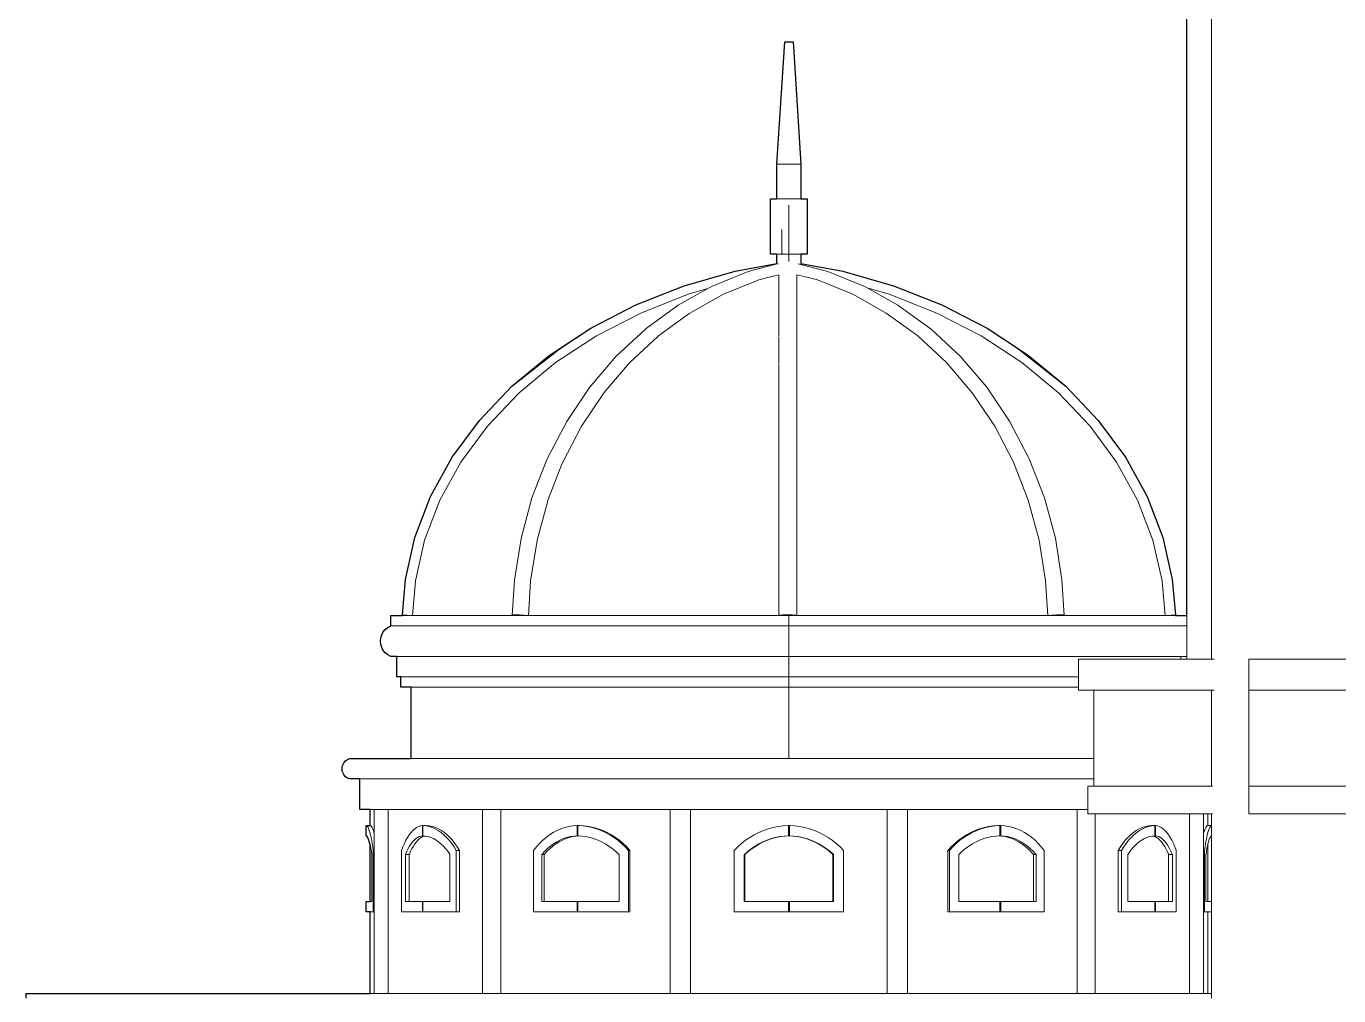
# Model space of a CAD drawing. Header units: millimetres. Extents: x -667 to -468, y -723 to -475.
# Drawn here: x -583.601 to -579.36, y -492.132 to -488.999 of the extents above; entities that cross this region are included whole.
import ezdxf

# ---------------------------------------------------------------- set-up
doc = ezdxf.new("R2010")
doc.units = ezdxf.units.MM
doc.layers.get('0').update_dxf_attribs({"lineweight": 9})
doc.layers.add('dinding', color=36, linetype='Continuous', lineweight=9)

msp = doc.modelspace()

# ---------------------------------------------------------------- linework, layer by layer
at = {"lineweight": 30}
msp.add_lwpolyline([(-583.6011, -492.1399), (-583.6011, -492.1249), (-582.4901, -492.1249), (-582.4901, -491.8609), (-582.5032, -491.8609), (-582.5032, -491.8279), (-582.4901, -491.8279), (-582.4901, -491.6439), (-582.4915, -491.638), (-582.4941, -491.6293), (-582.4959, -491.6247), (-582.4977, -491.621), (-582.4996, -491.6183), (-582.5032, -491.6157), (-582.5032, -491.5826), (-582.4901, -491.5826), (-582.4901, -491.5309), (-582.5234, -491.5309), (-582.5234, -491.4319), (-582.5567, -491.4319), (-582.5633, -491.429), (-582.5691, -491.4247), (-582.574, -491.4193), (-582.5776, -491.413), (-582.5798, -491.4061), (-582.5806, -491.3989), (-582.5798, -491.3917), (-582.5776, -491.3848), (-582.574, -491.3786), (-582.5691, -491.3732), (-582.5633, -491.3689), (-582.5567, -491.3659), (-582.357, -491.3659), (-582.357, -491.1349), (-582.3903, -491.1349), (-582.3903, -491.1019), (-582.4036, -491.1019), (-582.4036, -491.0359), (-582.4235, -491.0359), (-582.4328, -491.031), (-582.4409, -491.0243), (-582.4475, -491.0162), (-582.4525, -491.0069), (-582.4555, -490.9969), (-582.4565, -490.9864), (-582.4555, -490.976), (-582.4525, -490.9659), (-582.4475, -490.9567), (-582.4409, -490.9486), (-582.4328, -490.9419), (-582.4235, -490.9369), (-582.4235, -490.9039), (-582.3864, -490.9039), (-582.3859, -490.9014), (-582.3757, -490.7873), (-582.345, -490.6513), (-582.2944, -490.5189), (-582.2245, -490.3923), (-582.1365, -490.2731), (-582.0316, -490.1628), (-581.8783, -490.0414), (-581.7771, -489.9749), (-581.6309, -489.8996), (-581.4748, -489.838), (-581.3107, -489.7911), (-581.1758, -489.7658), (-581.1758, -489.7354), (-581.1962, -489.7354), (-581.1962, -489.5575), (-581.1758, -489.5575), (-581.1758, -489.4453), (-581.1503, -489.0493), (-581.1368, -489.0493), (-581.1233, -489.0493), (-581.0978, -489.4453), (-581.0978, -489.5575), (-581.0775, -489.5575), (-581.0775, -489.7354), (-581.0978, -489.7354), (-581.0978, -489.7658), (-580.9629, -489.7911), (-580.7989, -489.838), (-580.6427, -489.8996), (-580.4966, -489.9749), (-580.3954, -490.0414), (-580.2421, -490.1628), (-580.1372, -490.2731), (-580.0492, -490.3923), (-579.9793, -490.5189), (-579.9286, -490.6513), (-579.8979, -490.7873), (-579.8878, -490.9014), (-579.8873, -490.9039), (-579.8511, -490.9039), (-579.8511, -487.8247)], dxfattribs=at)
at = {"layer": 'dinding'}
for p, q in [((-579.8511, -488.571), (-579.8511, -490.9039)), ((-579.7711, -491.0449), (-579.7711, -488.571)), ((-581.1758, -489.4453), (-581.1503, -489.0493)), ((-581.1503, -489.0493), (-581.1233, -489.0493)), ((-581.0978, -489.4453), (-581.1233, -489.0493)), ((-581.1758, -489.4453), (-581.1758, -489.5575)), ((-581.1758, -489.4453), (-581.0978, -489.4453)), ((-581.0978, -489.4453), (-581.0978, -489.5575)), ((-581.1962, -489.5575), (-581.1962, -489.7354)), ((-581.1758, -489.5575), (-581.1962, -489.5575)), ((-581.1758, -489.5575), (-581.0978, -489.5575)), ((-581.0775, -489.5575), (-581.0978, -489.5575)), ((-581.0775, -489.5575), (-581.0775, -489.7354)), ((-581.1368, -489.7597), (-581.1368, -489.5773)), ((-581.1593, -489.6562), (-581.1593, -489.7354)), ((-581.1758, -489.7354), (-581.1962, -489.7354)), ((-581.1758, -489.7354), (-581.1758, -489.7658)), ((-581.0978, -489.7354), (-581.1758, -489.7354)), ((-581.0978, -489.7354), (-581.0978, -489.7658)), ((-581.0775, -489.7354), (-581.0978, -489.7354)), ((-581.3107, -489.7911), (-581.1758, -489.7658)), ((-581.268, -489.7923), (-581.1749, -489.7676)), ((-581.1758, -489.7658), (-581.1758, -489.7663)), ((-581.1749, -489.7676), (-581.1714, -489.7667)), ((-581.0109, -489.7921), (-581.1065, -489.7667)), ((-581.0978, -489.7658), (-581.0983, -489.7657)), ((-580.9629, -489.7911), (-581.0978, -489.7658)), ((-581.4748, -489.838), (-581.3107, -489.7911)), ((-581.384, -489.8392), (-581.268, -489.7923)), ((-581.3483, -489.8655), (-581.2365, -489.8202)), ((-581.2365, -489.8202), (-581.2342, -489.8193)), ((-581.2342, -489.8193), (-581.1872, -489.8069)), ((-581.1872, -489.8069), (-581.1695, -489.8025)), ((-581.1695, -489.8193), (-581.1695, -489.8025)), ((-581.1695, -489.8193), (-581.1695, -489.8205)), ((-581.1695, -489.8205), (-581.1695, -489.8655)), ((-581.1108, -489.8069), (-581.1108, -489.8025)), ((-581.1108, -489.8025), (-581.0737, -489.8116)), ((-581.1108, -489.8193), (-581.1108, -489.8069)), ((-581.1108, -489.8202), (-581.1108, -489.8193)), ((-581.1108, -489.8655), (-581.1108, -489.8202)), ((-581.0737, -489.8116), (-581.0447, -489.8193)), ((-580.9306, -489.8655), (-581.0447, -489.8193)), ((-580.8949, -489.839), (-581.0109, -489.7921)), ((-580.7989, -489.838), (-580.9629, -489.7911)), ((-581.6309, -489.8996), (-581.4748, -489.838)), ((-581.6155, -489.926), (-581.462, -489.8655)), ((-581.4943, -489.9007), (-581.3985, -489.8473)), ((-581.462, -489.8655), (-581.3985, -489.8473)), ((-581.4569, -489.926), (-581.3505, -489.8667)), ((-581.3985, -489.8473), (-581.384, -489.8392)), ((-581.3505, -489.8667), (-581.3483, -489.8655)), ((-581.1695, -489.8655), (-581.1695, -489.867)), ((-581.1695, -489.867), (-581.1695, -489.926)), ((-581.1107, -489.8667), (-581.1108, -489.8655)), ((-581.1107, -489.926), (-581.1107, -489.8667)), ((-580.8221, -489.926), (-580.9306, -489.8655)), ((-580.8841, -489.845), (-580.8949, -489.839)), ((-580.8841, -489.845), (-580.8125, -489.8655)), ((-580.7846, -489.9005), (-580.8841, -489.845)), ((-580.659, -489.926), (-580.8125, -489.8655)), ((-580.6427, -489.8996), (-580.7989, -489.838)), ((-581.7771, -489.9749), (-581.6309, -489.8996)), ((-581.5975, -489.976), (-581.4943, -489.9007)), ((-580.7846, -489.9005), (-580.7801, -489.9035)), ((-580.6771, -489.9786), (-580.7801, -489.9035)), ((-580.4966, -489.9749), (-580.6427, -489.8996)), ((-581.759, -489.9999), (-581.6155, -489.926)), ((-581.5583, -489.9999), (-581.4588, -489.9274)), ((-581.4588, -489.9274), (-581.4569, -489.926)), ((-581.1695, -489.926), (-581.1695, -489.9278)), ((-581.1695, -489.9278), (-581.1695, -489.9999)), ((-581.1107, -489.9274), (-581.1107, -489.926)), ((-581.1107, -489.9999), (-581.1107, -489.9274)), ((-580.7206, -489.9999), (-580.8221, -489.926)), ((-580.5156, -489.9999), (-580.659, -489.926)), ((-581.9112, -490.063), (-581.7771, -489.9749)), ((-581.8905, -490.0864), (-581.759, -489.9999)), ((-581.6961, -490.0668), (-581.6016, -489.979)), ((-581.6016, -489.979), (-581.5975, -489.976)), ((-581.56, -490.0016), (-581.5583, -489.9999)), ((-581.1695, -489.9999), (-581.1695, -490.002)), ((-581.1107, -490.0016), (-581.1107, -489.9999)), ((-580.6276, -490.0864), (-580.7206, -489.9999)), ((-580.5825, -490.0665), (-580.6771, -489.9786)), ((-580.384, -490.0864), (-580.5156, -489.9999)), ((-580.3625, -490.063), (-580.4966, -489.9749)), ((-581.6513, -490.0864), (-581.56, -490.0016)), ((-581.1695, -490.0037), (-581.1695, -490.0864)), ((-581.1107, -490.0864), (-581.1107, -490.0016)), ((-582.0316, -490.1628), (-581.9112, -490.063)), ((-581.781, -490.1663), (-581.6961, -490.0668)), ((-580.4977, -490.166), (-580.5825, -490.0665)), ((-580.2421, -490.1628), (-580.3625, -490.063)), ((-582.0083, -490.1841), (-581.8905, -490.0864)), ((-581.7346, -490.1841), (-581.6528, -490.0881)), ((-581.6528, -490.0881), (-581.6513, -490.0864)), ((-581.1695, -490.0864), (-581.1695, -490.0886)), ((-581.1695, -490.0898), (-581.1695, -490.1841)), ((-581.1107, -490.0881), (-581.1107, -490.0864)), ((-581.1107, -490.1841), (-581.1107, -490.0881)), ((-580.5444, -490.1841), (-580.6276, -490.0864)), ((-580.2662, -490.1841), (-580.384, -490.0864)), ((-582.1365, -490.2731), (-582.0316, -490.1628)), ((-581.8549, -490.2761), (-581.781, -490.1663)), ((-580.4238, -490.2759), (-580.4977, -490.166)), ((-580.1372, -490.2731), (-580.2421, -490.1628)), ((-582.1108, -490.2918), (-582.0083, -490.1841)), ((-581.807, -490.2918), (-581.7358, -490.1859)), ((-581.7358, -490.1859), (-581.7346, -490.1841)), ((-581.1695, -490.1841), (-581.1695, -490.1864)), ((-581.1695, -490.1872), (-581.1695, -490.2918)), ((-581.1107, -490.1859), (-581.1107, -490.1841)), ((-581.1107, -490.2918), (-581.1107, -490.1859)), ((-580.4719, -490.2918), (-580.5444, -490.1841)), ((-580.1637, -490.2918), (-580.2662, -490.1841)), ((-582.2245, -490.3923), (-582.1365, -490.2731)), ((-582.1966, -490.408), (-582.1108, -490.2918)), ((-581.9168, -490.3949), (-581.8549, -490.2761)), ((-581.8677, -490.408), (-581.808, -490.2935)), ((-581.808, -490.2935), (-581.807, -490.2918)), ((-581.1695, -490.2918), (-581.1695, -490.294)), ((-581.1695, -490.2945), (-581.1695, -490.408)), ((-581.1107, -490.2935), (-581.1107, -490.2918)), ((-581.1107, -490.408), (-581.1107, -490.2935)), ((-580.4112, -490.408), (-580.4719, -490.2918)), ((-580.3617, -490.3946), (-580.4238, -490.2759)), ((-580.0779, -490.408), (-580.1637, -490.2918)), ((-580.0492, -490.3923), (-580.1372, -490.2731)), ((-582.2944, -490.5189), (-582.2245, -490.3923)), ((-582.2645, -490.5312), (-582.1966, -490.408)), ((-581.967, -490.5233), (-581.918, -490.3978)), ((-581.918, -490.3978), (-581.9168, -490.3949)), ((-581.9157, -490.5312), (-581.8683, -490.4096)), ((-581.8683, -490.4096), (-581.8677, -490.408)), ((-581.1695, -490.408), (-581.1695, -490.41)), ((-581.1695, -490.4103), (-581.1695, -490.5312)), ((-581.1107, -490.4096), (-581.1107, -490.408)), ((-581.1107, -490.5312), (-581.1107, -490.4096)), ((-580.3632, -490.5312), (-580.4112, -490.408)), ((-580.3617, -490.3946), (-580.3603, -490.3975)), ((-580.3114, -490.523), (-580.3603, -490.3975)), ((-580.01, -490.5312), (-580.0779, -490.408)), ((-579.9793, -490.5189), (-580.0492, -490.3923)), ((-582.345, -490.6513), (-582.2944, -490.5189)), ((-582.3138, -490.6597), (-582.2645, -490.5312)), ((-582.0024, -490.6543), (-581.967, -490.5233)), ((-581.9505, -490.6597), (-581.9161, -490.5326)), ((-581.9161, -490.5326), (-581.9157, -490.5312)), ((-581.1695, -490.5312), (-581.1695, -490.5329)), ((-581.1695, -490.533), (-581.1695, -490.6597)), ((-581.1107, -490.5326), (-581.1107, -490.5312)), ((-581.1107, -490.6597), (-581.1107, -490.5326)), ((-580.3284, -490.6597), (-580.3632, -490.5312)), ((-580.2759, -490.6541), (-580.3114, -490.523)), ((-579.9608, -490.6597), (-580.01, -490.5312)), ((-579.9286, -490.6513), (-579.9793, -490.5189)), ((-582.3757, -490.7873), (-582.345, -490.6513)), ((-582.3436, -490.7918), (-582.3138, -490.6597)), ((-582.0239, -490.7889), (-582.0024, -490.6543)), ((-581.9716, -490.7918), (-581.9507, -490.6607)), ((-581.9507, -490.6607), (-581.9505, -490.6597)), ((-581.1695, -490.6597), (-581.1695, -490.6609)), ((-581.1695, -490.661), (-581.1695, -490.7918)), ((-581.1107, -490.6607), (-581.1107, -490.6597)), ((-581.1107, -490.7918), (-581.1107, -490.6607)), ((-580.3073, -490.7918), (-580.3284, -490.6597)), ((-580.2544, -490.7888), (-580.2759, -490.6541)), ((-579.931, -490.7918), (-579.9608, -490.6597)), ((-579.8979, -490.7873), (-579.9286, -490.6513)), ((-582.3859, -490.9014), (-582.3757, -490.7873)), ((-582.3535, -490.9039), (-582.3436, -490.7923)), ((-582.3436, -490.7923), (-582.3436, -490.7918)), ((-582.031, -490.9023), (-582.0239, -490.7889)), ((-581.9787, -490.9039), (-581.9716, -490.7923)), ((-581.9716, -490.7923), (-581.9716, -490.7918)), ((-581.1695, -490.9039), (-581.1695, -490.7925)), ((-581.1107, -490.7923), (-581.1107, -490.7918)), ((-581.1107, -490.9039), (-581.1107, -490.7923)), ((-580.3002, -490.9039), (-580.3073, -490.7925)), ((-580.2473, -490.9022), (-580.2544, -490.7888)), ((-579.921, -490.9039), (-579.9309, -490.7925)), ((-579.8878, -490.9014), (-579.8979, -490.7873)), ((-582.4235, -490.9369), (-582.4235, -490.9039)), ((-582.357, -490.9039), (-582.4235, -490.9039)), ((-582.4235, -490.9039), (-582.357, -490.9039)), ((-582.357, -490.9039), (-582.3859, -490.9014)), ((-582.357, -490.9039), (-582.3535, -490.9039)), ((-582.3535, -490.9039), (-582.0227, -490.9039)), ((-582.3535, -490.9039), (-582.3527, -490.9039)), ((-582.0467, -490.9039), (-581.9996, -490.9039)), ((-582.031, -490.9023), (-582.0304, -490.9018)), ((-582.0293, -490.9029), (-582.031, -490.9023)), ((-582.0304, -490.9018), (-582.0276, -490.9015)), ((-582.0255, -490.9036), (-582.0293, -490.9029)), ((-582.0276, -490.9015), (-582.0227, -490.9014)), ((-582.0227, -490.9039), (-582.0255, -490.9036)), ((-582.0227, -490.9014), (-582.0161, -490.9015)), ((-582.0227, -490.9039), (-581.9812, -490.9039)), ((-582.0161, -490.9015), (-582.0084, -490.9017)), ((-582.0084, -490.9017), (-582.0002, -490.9022)), ((-582.0002, -490.9022), (-581.9921, -490.9028)), ((-581.9921, -490.9028), (-581.9847, -490.9035)), ((-581.9847, -490.9035), (-581.9812, -490.9039)), ((-581.9812, -490.9039), (-581.9787, -490.9039)), ((-581.1695, -490.9039), (-581.9787, -490.9039)), ((-581.9787, -490.9039), (-581.9734, -490.9039)), ((-581.1695, -490.9039), (-581.1694, -490.9036)), ((-581.1695, -490.9039), (-581.1695, -490.9039)), ((-581.1695, -490.9039), (-581.1108, -490.9039)), ((-581.1694, -490.9036), (-581.167, -490.9029)), ((-581.167, -490.9029), (-581.1625, -490.9023)), ((-581.1625, -490.9023), (-581.1563, -490.9018)), ((-581.1563, -490.9018), (-581.1488, -490.9015)), ((-581.1488, -490.9015), (-581.1406, -490.9014)), ((-581.1406, -490.9014), (-581.1324, -490.9015)), ((-581.1368, -491.3659), (-581.1368, -490.9039)), ((-581.1324, -490.9015), (-581.1247, -490.9017)), ((-581.1247, -490.9017), (-581.1183, -490.9022)), ((-581.1183, -490.9022), (-581.1136, -490.9028)), ((-581.1136, -490.9028), (-581.111, -490.9035)), ((-581.111, -490.9035), (-581.1108, -490.9039)), ((-581.1108, -490.9039), (-581.1107, -490.9039)), ((-581.1107, -490.9039), (-580.3002, -490.9039)), ((-581.1107, -490.9039), (-581.1041, -490.9039)), ((-580.3002, -490.9039), (-580.2972, -490.9039)), ((-580.2972, -490.9039), (-580.2943, -490.9036)), ((-580.2972, -490.9039), (-580.2556, -490.9039)), ((-580.2943, -490.9036), (-580.2871, -490.9029)), ((-580.2871, -490.9029), (-580.279, -490.9023)), ((-580.279, -490.9023), (-580.2707, -490.9018)), ((-580.2707, -490.9018), (-580.263, -490.9015)), ((-580.263, -490.9015), (-580.2563, -490.9014)), ((-580.2563, -490.9014), (-580.2512, -490.9015)), ((-580.2524, -490.9035), (-580.2556, -490.9039)), ((-579.921, -490.9039), (-580.2556, -490.9039)), ((-580.2556, -490.9039), (-580.254, -490.9039)), ((-580.2487, -490.9028), (-580.2524, -490.9035)), ((-580.2512, -490.9015), (-580.2481, -490.9017)), ((-580.2473, -490.9022), (-580.2487, -490.9028)), ((-580.2481, -490.9017), (-580.2473, -490.9022)), ((-579.921, -490.9039), (-579.9167, -490.9039)), ((-579.9167, -490.9039), (-579.8878, -490.9014)), ((-579.8511, -490.9039), (-579.9167, -490.9039)), ((-579.8511, -490.9039), (-579.8511, -490.9369)), ((-582.4525, -490.9659), (-582.4555, -490.976)), ((-582.4475, -490.9567), (-582.4525, -490.9659)), ((-582.4409, -490.9486), (-582.4475, -490.9567)), ((-582.4328, -490.9419), (-582.4409, -490.9486)), ((-582.4235, -490.9369), (-582.4328, -490.9419)), ((-579.8511, -490.9369), (-582.4235, -490.9369)), ((-579.8511, -490.9369), (-579.8511, -491.0359)), ((-582.4555, -490.976), (-582.4565, -490.9864)), ((-582.4565, -490.9864), (-582.4555, -490.9969)), ((-582.4555, -490.9969), (-582.4525, -491.0069)), ((-582.4525, -491.0069), (-582.4475, -491.0162)), ((-582.4475, -491.0162), (-582.4409, -491.0243)), ((-582.4409, -491.0243), (-582.4328, -491.031)), ((-582.4328, -491.031), (-582.4235, -491.0359)), ((-582.4036, -491.0359), (-582.4235, -491.0359)), ((-582.4036, -491.0359), (-582.4036, -491.1019)), ((-579.8701, -491.0359), (-582.4036, -491.0359)), ((-580.2011, -491.1019), (-580.2011, -491.0449)), ((-580.2011, -491.0449), (-579.8701, -491.0449)), ((-579.8511, -491.0359), (-579.8701, -491.0359)), ((-579.8701, -491.0359), (-579.8701, -491.0449)), ((-579.8701, -491.0449), (-579.8511, -491.0449)), ((-579.8511, -491.0359), (-579.8511, -491.0449)), ((-579.7711, -491.0449), (-579.8511, -491.0449)), ((-579.7628, -491.0449), (-579.7711, -491.0449)), ((-579.6511, -491.1449), (-579.6511, -491.0449)), ((-576.5521, -491.0449), (-579.6511, -491.0449)), ((-582.3903, -491.1019), (-582.4036, -491.1019)), ((-582.3903, -491.1019), (-582.3903, -491.1349)), ((-580.2011, -491.1019), (-582.3903, -491.1019)), ((-580.2011, -491.1349), (-580.2011, -491.1019)), ((-582.357, -491.1349), (-582.3903, -491.1349)), ((-582.357, -491.1349), (-582.357, -491.3659)), ((-582.357, -491.1349), (-580.2011, -491.1349)), ((-580.2011, -491.1449), (-580.2011, -491.1349)), ((-580.1511, -491.1449), (-580.2011, -491.1449)), ((-579.7711, -491.1449), (-580.1511, -491.1449)), ((-580.1511, -491.3659), (-580.1511, -491.1449)), ((-579.7711, -491.4549), (-579.7711, -491.1449)), ((-579.7628, -491.1449), (-579.7711, -491.1449)), ((-579.6511, -491.1449), (-579.6511, -491.4549)), ((-579.6511, -491.1449), (-576.3855, -491.1449)), ((-582.5798, -491.3917), (-582.5806, -491.3989)), ((-582.5806, -491.3989), (-582.5798, -491.4061)), ((-582.5776, -491.3848), (-582.5798, -491.3917)), ((-582.574, -491.3786), (-582.5776, -491.3848)), ((-582.5691, -491.3732), (-582.574, -491.3786)), ((-582.5633, -491.3689), (-582.5691, -491.3732)), ((-582.5567, -491.3659), (-582.5633, -491.3689)), ((-582.357, -491.3659), (-582.5567, -491.3659)), ((-580.1511, -491.3659), (-582.357, -491.3659)), ((-580.1511, -491.4319), (-580.1511, -491.3659)), ((-582.5798, -491.4061), (-582.5776, -491.413)), ((-582.5776, -491.413), (-582.574, -491.4193)), ((-582.574, -491.4193), (-582.5691, -491.4247)), ((-582.5691, -491.4247), (-582.5633, -491.429)), ((-582.5633, -491.429), (-582.5567, -491.4319)), ((-582.5234, -491.4319), (-582.5567, -491.4319)), ((-582.5234, -491.4319), (-582.5234, -491.5309)), ((-580.1511, -491.4319), (-582.5234, -491.4319)), ((-580.1511, -491.4549), (-580.1511, -491.4319)), ((-580.1711, -491.5309), (-580.1711, -491.4549)), ((-580.1511, -491.4549), (-580.1711, -491.4549)), ((-580.1511, -491.4549), (-579.7711, -491.4549)), ((-579.7685, -491.4549), (-579.7711, -491.4549)), ((-579.6511, -491.5449), (-579.6511, -491.4549)), ((-576.3871, -491.4549), (-579.6511, -491.4549)), ((-582.4901, -491.5309), (-582.5234, -491.5309)), ((-582.4901, -491.5826), (-582.4901, -491.5309)), ((-582.477, -491.5309), (-582.4901, -491.5309)), ((-582.477, -491.6067), (-582.477, -491.5309)), ((-582.477, -491.5309), (-582.4315, -491.5309)), ((-582.4315, -491.5309), (-582.4315, -492.1249)), ((-582.1267, -491.5309), (-582.4315, -491.5309)), ((-582.1267, -492.1249), (-582.1267, -491.5309)), ((-582.0678, -491.5309), (-582.1267, -491.5309)), ((-582.0678, -491.5309), (-582.0678, -492.1249)), ((-581.5201, -491.5309), (-582.0678, -491.5309)), ((-581.5201, -492.1249), (-581.5201, -491.5309)), ((-581.4546, -491.5309), (-581.5201, -491.5309)), ((-581.4546, -491.5309), (-581.4546, -492.1249)), ((-580.819, -491.5309), (-581.4546, -491.5309)), ((-580.819, -492.1249), (-580.819, -491.5309)), ((-580.7536, -491.5309), (-580.819, -491.5309)), ((-580.7536, -492.1249), (-580.7536, -491.5309)), ((-580.7536, -491.5309), (-580.2059, -491.5309)), ((-580.2059, -492.1249), (-580.2059, -491.5309)), ((-580.2059, -491.5309), (-580.1711, -491.5309)), ((-580.1711, -491.5449), (-580.1711, -491.5309)), ((-580.1469, -491.5449), (-580.1711, -491.5449)), ((-580.1469, -492.1249), (-580.1469, -491.5449)), ((-579.8422, -491.5449), (-580.1469, -491.5449)), ((-579.8422, -492.1249), (-579.8422, -491.5449)), ((-579.7967, -491.5449), (-579.8422, -491.5449)), ((-579.7835, -491.5449), (-579.7967, -491.5449)), ((-579.7967, -491.6067), (-579.7967, -491.5449)), ((-579.7835, -491.5826), (-579.7835, -491.5449)), ((-579.7835, -491.5449), (-579.7711, -491.5449)), ((-579.7685, -491.5449), (-579.7711, -491.5449)), ((-579.7711, -491.5826), (-579.7711, -491.5449)), ((-576.4015, -491.5449), (-579.6511, -491.5449)), ((-582.501, -491.5836), (-582.5032, -491.5826)), ((-582.5032, -491.6157), (-582.5032, -491.5826)), ((-582.4901, -491.5826), (-582.5032, -491.5826)), ((-582.4989, -491.5856), (-582.501, -491.5836)), ((-582.4968, -491.5888), (-582.4989, -491.5856)), ((-582.4947, -491.5931), (-582.4968, -491.5888)), ((-582.4926, -491.5984), (-582.4947, -491.5931)), ((-582.4906, -491.6047), (-582.4926, -491.5984)), ((-582.4887, -491.6121), (-582.4906, -491.6047)), ((-582.4879, -491.5836), (-582.4901, -491.5826)), ((-582.4858, -491.5856), (-582.4879, -491.5836)), ((-582.4837, -491.5888), (-582.4858, -491.5856)), ((-582.4816, -491.5931), (-582.4837, -491.5888)), ((-582.4795, -491.5984), (-582.4816, -491.5931)), ((-582.4775, -491.6047), (-582.4795, -491.5984)), ((-582.477, -491.6067), (-582.4775, -491.6047)), ((-582.477, -491.6629), (-582.477, -491.6067)), ((-582.3636, -491.6121), (-582.3579, -491.6047)), ((-582.3579, -491.6047), (-582.3521, -491.5984)), ((-582.3521, -491.5984), (-582.346, -491.5931)), ((-582.346, -491.5931), (-582.3399, -491.5888)), ((-582.3399, -491.5888), (-582.3337, -491.5856)), ((-582.3337, -491.5856), (-582.3273, -491.5836)), ((-582.3273, -491.5836), (-582.321, -491.5826)), ((-582.321, -491.6157), (-582.321, -491.5826)), ((-582.3193, -491.5826), (-582.321, -491.5826)), ((-582.3092, -491.5836), (-582.3193, -491.5826)), ((-582.3193, -491.6157), (-582.3193, -491.5826)), ((-582.3088, -491.5826), (-582.3193, -491.5826)), ((-582.2991, -491.5856), (-582.3092, -491.5836)), ((-582.2987, -491.5836), (-582.3088, -491.5826)), ((-582.2892, -491.5888), (-582.2991, -491.5856)), ((-582.2887, -491.5856), (-582.2987, -491.5836)), ((-582.2794, -491.5931), (-582.2892, -491.5888)), ((-582.2787, -491.5888), (-582.2887, -491.5856)), ((-582.2699, -491.5984), (-582.2794, -491.5931)), ((-582.269, -491.5931), (-582.2787, -491.5888)), ((-582.2605, -491.6047), (-582.2699, -491.5984)), ((-582.2594, -491.5984), (-582.269, -491.5931)), ((-582.2515, -491.6121), (-582.2605, -491.6047)), ((-582.2501, -491.6047), (-582.2594, -491.5984)), ((-582.241, -491.6121), (-582.2501, -491.6047)), ((-581.9099, -491.6121), (-581.8981, -491.6047)), ((-581.8981, -491.6047), (-581.8859, -491.5984)), ((-581.8859, -491.5984), (-581.8734, -491.5931)), ((-581.8734, -491.5931), (-581.8607, -491.5888)), ((-581.8607, -491.5888), (-581.8477, -491.5856)), ((-581.8477, -491.5856), (-581.8347, -491.5836)), ((-581.8347, -491.5836), (-581.8215, -491.5826)), ((-581.8215, -491.6157), (-581.8215, -491.5826)), ((-581.8185, -491.5826), (-581.8215, -491.5826)), ((-581.8032, -491.5836), (-581.8185, -491.5826)), ((-581.8185, -491.6157), (-581.8185, -491.5826)), ((-581.8135, -491.5826), (-581.8185, -491.5826)), ((-581.7981, -491.5836), (-581.8135, -491.5826)), ((-581.788, -491.5856), (-581.8032, -491.5836)), ((-581.7829, -491.5856), (-581.7981, -491.5836)), ((-581.7729, -491.5888), (-581.788, -491.5856)), ((-581.7679, -491.5888), (-581.7829, -491.5856)), ((-581.7581, -491.5931), (-581.7729, -491.5888)), ((-581.753, -491.5931), (-581.7679, -491.5888)), ((-581.7435, -491.5984), (-581.7581, -491.5931)), ((-581.7385, -491.5984), (-581.753, -491.5931)), ((-581.7294, -491.6047), (-581.7435, -491.5984)), ((-581.7243, -491.6047), (-581.7385, -491.5984)), ((-581.7156, -491.6121), (-581.7294, -491.6047)), ((-581.7105, -491.6121), (-581.7243, -491.6047)), ((-581.249, -491.6121), (-581.2342, -491.6047)), ((-581.2342, -491.6047), (-581.219, -491.5984)), ((-581.219, -491.5984), (-581.2034, -491.5931)), ((-581.2034, -491.5931), (-581.1875, -491.5888)), ((-581.1875, -491.5888), (-581.1713, -491.5856)), ((-581.1713, -491.5856), (-581.155, -491.5836)), ((-581.155, -491.5836), (-581.1386, -491.5826)), ((-581.1386, -491.6157), (-581.1386, -491.5826)), ((-581.1368, -491.5826), (-581.1386, -491.5826)), ((-581.1368, -491.5826), (-581.1351, -491.5826)), ((-581.1368, -491.6157), (-581.1368, -491.5826)), ((-581.1187, -491.5836), (-581.1351, -491.5826)), ((-581.1351, -491.6157), (-581.1351, -491.5826)), ((-581.1023, -491.5856), (-581.1187, -491.5836)), ((-581.0862, -491.5888), (-581.1023, -491.5856)), ((-581.0702, -491.5931), (-581.0862, -491.5888)), ((-581.0546, -491.5984), (-581.0702, -491.5931)), ((-581.0394, -491.6047), (-581.0546, -491.5984)), ((-581.0247, -491.6121), (-581.0394, -491.6047)), ((-580.5631, -491.6121), (-580.5494, -491.6047)), ((-580.5581, -491.6121), (-580.5443, -491.6047)), ((-580.5494, -491.6047), (-580.5352, -491.5984)), ((-580.5443, -491.6047), (-580.5301, -491.5984)), ((-580.5352, -491.5984), (-580.5206, -491.5931)), ((-580.5301, -491.5984), (-580.5156, -491.5931)), ((-580.5206, -491.5931), (-580.5058, -491.5888)), ((-580.5156, -491.5931), (-580.5008, -491.5888)), ((-580.5058, -491.5888), (-580.4907, -491.5856)), ((-580.5008, -491.5888), (-580.4857, -491.5856)), ((-580.4907, -491.5856), (-580.4755, -491.5836)), ((-580.4857, -491.5856), (-580.4705, -491.5836)), ((-580.4755, -491.5836), (-580.4602, -491.5826)), ((-580.4705, -491.5836), (-580.4551, -491.5826)), ((-580.4602, -491.5826), (-580.4551, -491.5826)), ((-580.4551, -491.6157), (-580.4551, -491.5826)), ((-580.4551, -491.5826), (-580.4521, -491.5826)), ((-580.439, -491.5836), (-580.4521, -491.5826)), ((-580.4521, -491.6157), (-580.4521, -491.5826)), ((-580.4259, -491.5856), (-580.439, -491.5836)), ((-580.413, -491.5888), (-580.4259, -491.5856)), ((-580.4002, -491.5931), (-580.413, -491.5888)), ((-580.3878, -491.5984), (-580.4002, -491.5931)), ((-580.3756, -491.6047), (-580.3878, -491.5984)), ((-580.3638, -491.6121), (-580.3756, -491.6047)), ((-580.0327, -491.6121), (-580.0236, -491.6047)), ((-580.0236, -491.6047), (-580.0143, -491.5984)), ((-580.0222, -491.6121), (-580.0131, -491.6047)), ((-580.0143, -491.5984), (-580.0047, -491.5931)), ((-580.0131, -491.6047), (-580.0038, -491.5984)), ((-580.0047, -491.5931), (-579.9949, -491.5888)), ((-580.0038, -491.5984), (-579.9942, -491.5931)), ((-579.9949, -491.5888), (-579.985, -491.5856)), ((-579.9942, -491.5931), (-579.9844, -491.5888)), ((-579.985, -491.5856), (-579.9749, -491.5836)), ((-579.9844, -491.5888), (-579.9745, -491.5856)), ((-579.9749, -491.5836), (-579.9648, -491.5826)), ((-579.9745, -491.5856), (-579.9645, -491.5836)), ((-579.9648, -491.5826), (-579.9544, -491.5826)), ((-579.9645, -491.5836), (-579.9544, -491.5826)), ((-579.9544, -491.6157), (-579.9544, -491.5826)), ((-579.9544, -491.5826), (-579.9527, -491.5826)), ((-579.9463, -491.5836), (-579.9527, -491.5826)), ((-579.9527, -491.6157), (-579.9527, -491.5826)), ((-579.94, -491.5856), (-579.9463, -491.5836)), ((-579.9338, -491.5888), (-579.94, -491.5856)), ((-579.9276, -491.5931), (-579.9338, -491.5888)), ((-579.9216, -491.5984), (-579.9276, -491.5931)), ((-579.9157, -491.6047), (-579.9216, -491.5984)), ((-579.91, -491.6121), (-579.9157, -491.6047)), ((-579.7967, -491.6067), (-579.7961, -491.6047)), ((-579.7967, -491.6629), (-579.7967, -491.6067)), ((-579.7961, -491.6047), (-579.7941, -491.5984)), ((-579.7941, -491.5984), (-579.7921, -491.5931)), ((-579.7921, -491.5931), (-579.79, -491.5888)), ((-579.79, -491.5888), (-579.7879, -491.5856)), ((-579.7879, -491.5856), (-579.7857, -491.5836)), ((-579.7857, -491.5836), (-579.7835, -491.5826)), ((-579.785, -491.6121), (-579.7831, -491.6047)), ((-579.7835, -491.5826), (-579.7711, -491.5826)), ((-579.7831, -491.6047), (-579.7811, -491.5984)), ((-579.7811, -491.5984), (-579.779, -491.5931)), ((-579.779, -491.5931), (-579.7769, -491.5888)), ((-579.7769, -491.5888), (-579.7748, -491.5856)), ((-579.7748, -491.5856), (-579.7726, -491.5836)), ((-579.7726, -491.5836), (-579.7711, -491.5829)), ((-579.7711, -491.5829), (-579.7711, -491.5826)), ((-579.7711, -491.616), (-579.7711, -491.5829)), ((-582.5014, -491.6165), (-582.5032, -491.6157)), ((-582.4996, -491.6183), (-582.5014, -491.6165)), ((-582.4977, -491.621), (-582.4996, -491.6183)), ((-582.4959, -491.6247), (-582.4977, -491.621)), ((-582.4941, -491.6293), (-582.4959, -491.6247)), ((-582.4924, -491.6348), (-582.4941, -491.6293)), ((-582.4907, -491.6412), (-582.4924, -491.6348)), ((-582.4901, -491.6439), (-582.4907, -491.6412)), ((-582.4901, -491.8279), (-582.4901, -491.6439)), ((-582.4891, -491.6485), (-582.4901, -491.6439)), ((-582.4875, -491.6565), (-582.4891, -491.6485)), ((-582.4868, -491.6205), (-582.4887, -491.6121)), ((-582.485, -491.6298), (-582.4868, -491.6205)), ((-582.4833, -491.64), (-582.485, -491.6298)), ((-582.4817, -491.6511), (-582.4833, -491.64)), ((-582.4801, -491.6629), (-582.4817, -491.6511)), ((-582.3886, -491.6629), (-582.3842, -491.6511)), ((-582.3842, -491.6511), (-582.3794, -491.64)), ((-582.3794, -491.64), (-582.3744, -491.6298)), ((-582.3744, -491.6298), (-582.3691, -491.6205)), ((-582.3691, -491.6205), (-582.3636, -491.6121)), ((-582.367, -491.6565), (-582.3624, -491.6485)), ((-582.3624, -491.6485), (-582.3576, -491.6412)), ((-582.3576, -491.6412), (-582.3527, -491.6348)), ((-582.3548, -491.6565), (-582.3502, -491.6485)), ((-582.3527, -491.6348), (-582.3476, -491.6293)), ((-582.3502, -491.6485), (-582.3454, -491.6412)), ((-582.3476, -491.6293), (-582.3424, -491.6247)), ((-582.3454, -491.6412), (-582.3405, -491.6348)), ((-582.3424, -491.6247), (-582.3371, -491.621)), ((-582.3405, -491.6348), (-582.3354, -491.6293)), ((-582.3371, -491.621), (-582.3317, -491.6183)), ((-582.3354, -491.6293), (-582.3302, -491.6247)), ((-582.3317, -491.6183), (-582.3262, -491.6165)), ((-582.3302, -491.6247), (-582.3249, -491.621)), ((-582.3262, -491.6165), (-582.321, -491.6157)), ((-582.3249, -491.621), (-582.3195, -491.6183)), ((-582.3193, -491.6157), (-582.321, -491.6157)), ((-582.3195, -491.6183), (-582.314, -491.6165)), ((-582.3128, -491.6163), (-582.3193, -491.6157)), ((-582.314, -491.6165), (-582.3128, -491.6163)), ((-582.311, -491.6165), (-582.3128, -491.6163)), ((-582.3023, -491.6183), (-582.311, -491.6165)), ((-582.2937, -491.621), (-582.3023, -491.6183)), ((-582.2852, -491.6247), (-582.2937, -491.621)), ((-582.2769, -491.6293), (-582.2852, -491.6247)), ((-582.2689, -491.6348), (-582.2769, -491.6293)), ((-582.261, -491.6412), (-582.2689, -491.6348)), ((-582.2534, -491.6485), (-582.261, -491.6412)), ((-582.2462, -491.6565), (-582.2534, -491.6485)), ((-582.2427, -491.6205), (-582.2515, -491.6121)), ((-582.2343, -491.6298), (-582.2427, -491.6205)), ((-582.2323, -491.6205), (-582.241, -491.6121)), ((-582.2264, -491.64), (-582.2343, -491.6298)), ((-582.2239, -491.6298), (-582.2323, -491.6205)), ((-582.2188, -491.6511), (-582.2264, -491.64)), ((-582.2159, -491.64), (-582.2239, -491.6298)), ((-582.2117, -491.6629), (-582.2188, -491.6511)), ((-582.2084, -491.6511), (-582.2159, -491.64)), ((-582.2013, -491.6629), (-582.2084, -491.6511)), ((-581.9616, -491.6629), (-581.9524, -491.6511)), ((-581.9524, -491.6511), (-581.9426, -491.64)), ((-581.9426, -491.64), (-581.9322, -491.6298)), ((-581.9322, -491.6298), (-581.9213, -491.6205)), ((-581.9213, -491.6205), (-581.9099, -491.6121)), ((-581.9168, -491.6565), (-581.9073, -491.6485)), ((-581.9087, -491.6565), (-581.8993, -491.6485)), ((-581.9073, -491.6485), (-581.8975, -491.6412)), ((-581.8993, -491.6485), (-581.8894, -491.6412)), ((-581.8975, -491.6412), (-581.8872, -491.6348)), ((-581.8894, -491.6412), (-581.8792, -491.6348)), ((-581.8872, -491.6348), (-581.8767, -491.6293)), ((-581.8792, -491.6348), (-581.8686, -491.6293)), ((-581.8767, -491.6293), (-581.8659, -491.6247)), ((-581.8686, -491.6293), (-581.8578, -491.6247)), ((-581.8659, -491.6247), (-581.8548, -491.621)), ((-581.8578, -491.6247), (-581.8468, -491.621)), ((-581.8548, -491.621), (-581.8436, -491.6183)), ((-581.8468, -491.621), (-581.8356, -491.6183)), ((-581.8436, -491.6183), (-581.8323, -491.6165)), ((-581.8356, -491.6183), (-581.8242, -491.6165)), ((-581.8323, -491.6165), (-581.8215, -491.6157)), ((-581.8242, -491.6165), (-581.8158, -491.6159)), ((-581.8185, -491.6157), (-581.8215, -491.6157)), ((-581.8158, -491.6159), (-581.8185, -491.6157)), ((-581.806, -491.6165), (-581.8158, -491.6159)), ((-581.7928, -491.6183), (-581.806, -491.6165)), ((-581.7797, -491.621), (-581.7928, -491.6183)), ((-581.7669, -491.6247), (-581.7797, -491.621)), ((-581.7543, -491.6293), (-581.7669, -491.6247)), ((-581.742, -491.6348), (-581.7543, -491.6293)), ((-581.7301, -491.6412), (-581.742, -491.6348)), ((-581.7186, -491.6485), (-581.7301, -491.6412)), ((-581.7076, -491.6565), (-581.7186, -491.6485)), ((-581.7023, -491.6205), (-581.7156, -491.6121)), ((-581.6973, -491.6205), (-581.7105, -491.6121)), ((-581.6896, -491.6298), (-581.7023, -491.6205)), ((-581.6846, -491.6298), (-581.6973, -491.6205)), ((-581.6775, -491.64), (-581.6896, -491.6298)), ((-581.6725, -491.64), (-581.6846, -491.6298)), ((-581.6661, -491.6511), (-581.6775, -491.64)), ((-581.661, -491.6511), (-581.6725, -491.64)), ((-581.6553, -491.6629), (-581.6661, -491.6511)), ((-581.6503, -491.6629), (-581.661, -491.6511)), ((-581.3137, -491.6629), (-581.3022, -491.6511)), ((-581.3022, -491.6511), (-581.2899, -491.64)), ((-581.2899, -491.64), (-581.2769, -491.6298)), ((-581.2769, -491.6298), (-581.2632, -491.6205)), ((-581.2632, -491.6205), (-581.249, -491.6121)), ((-581.2576, -491.6565), (-581.2458, -491.6485)), ((-581.2559, -491.6565), (-581.2441, -491.6485)), ((-581.2458, -491.6485), (-581.2335, -491.6412)), ((-581.2441, -491.6485), (-581.2317, -491.6412)), ((-581.2335, -491.6412), (-581.2207, -491.6348)), ((-581.2317, -491.6412), (-581.219, -491.6348)), ((-581.2207, -491.6348), (-581.2075, -491.6293)), ((-581.219, -491.6348), (-581.2058, -491.6293)), ((-581.2075, -491.6293), (-581.194, -491.6247)), ((-581.2058, -491.6293), (-581.1922, -491.6247)), ((-581.194, -491.6247), (-581.1802, -491.621)), ((-581.1922, -491.6247), (-581.1785, -491.621)), ((-581.1802, -491.621), (-581.1662, -491.6183)), ((-581.1785, -491.621), (-581.1644, -491.6183)), ((-581.1662, -491.6183), (-581.152, -491.6165)), ((-581.1644, -491.6183), (-581.1503, -491.6165)), ((-581.152, -491.6165), (-581.1386, -491.6157)), ((-581.1503, -491.6165), (-581.1368, -491.6157)), ((-581.1368, -491.6157), (-581.1386, -491.6157)), ((-581.1368, -491.6157), (-581.1351, -491.6157)), ((-581.1234, -491.6165), (-581.1368, -491.6157)), ((-581.1216, -491.6165), (-581.1351, -491.6157)), ((-581.1092, -491.6183), (-581.1234, -491.6165)), ((-581.1075, -491.6183), (-581.1216, -491.6165)), ((-581.0952, -491.621), (-581.1092, -491.6183)), ((-581.0935, -491.621), (-581.1075, -491.6183)), ((-581.0814, -491.6247), (-581.0952, -491.621)), ((-581.0797, -491.6247), (-581.0935, -491.621)), ((-581.0679, -491.6293), (-581.0814, -491.6247)), ((-581.0662, -491.6293), (-581.0797, -491.6247)), ((-581.0547, -491.6348), (-581.0679, -491.6293)), ((-581.053, -491.6348), (-581.0662, -491.6293)), ((-581.0419, -491.6412), (-581.0547, -491.6348)), ((-581.0402, -491.6412), (-581.053, -491.6348)), ((-581.0296, -491.6485), (-581.0419, -491.6412)), ((-581.0279, -491.6485), (-581.0402, -491.6412)), ((-581.0178, -491.6565), (-581.0296, -491.6485)), ((-581.016, -491.6565), (-581.0279, -491.6485)), ((-581.0104, -491.6205), (-581.0247, -491.6121)), ((-580.9968, -491.6298), (-581.0104, -491.6205)), ((-580.9838, -491.64), (-580.9968, -491.6298)), ((-580.9715, -491.6511), (-580.9838, -491.64)), ((-580.96, -491.6629), (-580.9715, -491.6511)), ((-580.6234, -491.6629), (-580.6126, -491.6511)), ((-580.6183, -491.6629), (-580.6076, -491.6511)), ((-580.6126, -491.6511), (-580.6012, -491.64)), ((-580.6076, -491.6511), (-580.5961, -491.64)), ((-580.6012, -491.64), (-580.5891, -491.6298)), ((-580.5961, -491.64), (-580.584, -491.6298)), ((-580.5891, -491.6298), (-580.5764, -491.6205)), ((-580.584, -491.6298), (-580.5713, -491.6205)), ((-580.5764, -491.6205), (-580.5631, -491.6121)), ((-580.5713, -491.6205), (-580.5581, -491.6121)), ((-580.5661, -491.6565), (-580.5551, -491.6485)), ((-580.5551, -491.6485), (-580.5436, -491.6412)), ((-580.5436, -491.6412), (-580.5317, -491.6348)), ((-580.5317, -491.6348), (-580.5194, -491.6293)), ((-580.5194, -491.6293), (-580.5068, -491.6247)), ((-580.5068, -491.6247), (-580.4939, -491.621)), ((-580.4939, -491.621), (-580.4809, -491.6183)), ((-580.4809, -491.6183), (-580.4677, -491.6165)), ((-580.4677, -491.6165), (-580.4579, -491.6159)), ((-580.4579, -491.6159), (-580.4551, -491.6157)), ((-580.4494, -491.6165), (-580.4579, -491.6159)), ((-580.4551, -491.6157), (-580.4521, -491.6157)), ((-580.4414, -491.6165), (-580.4521, -491.6157)), ((-580.4381, -491.6183), (-580.4494, -491.6165)), ((-580.4301, -491.6183), (-580.4414, -491.6165)), ((-580.4269, -491.621), (-580.4381, -491.6183)), ((-580.4188, -491.621), (-580.4301, -491.6183)), ((-580.4158, -491.6247), (-580.4269, -491.621)), ((-580.4078, -491.6247), (-580.4188, -491.621)), ((-580.405, -491.6293), (-580.4158, -491.6247)), ((-580.397, -491.6293), (-580.4078, -491.6247)), ((-580.3945, -491.6348), (-580.405, -491.6293)), ((-580.3864, -491.6348), (-580.397, -491.6293)), ((-580.3842, -491.6412), (-580.3945, -491.6348)), ((-580.3762, -491.6412), (-580.3864, -491.6348)), ((-580.3744, -491.6485), (-580.3842, -491.6412)), ((-580.3663, -491.6485), (-580.3762, -491.6412)), ((-580.3649, -491.6565), (-580.3744, -491.6485)), ((-580.3569, -491.6565), (-580.3663, -491.6485)), ((-580.3524, -491.6205), (-580.3638, -491.6121)), ((-580.3415, -491.6298), (-580.3524, -491.6205)), ((-580.3311, -491.64), (-580.3415, -491.6298)), ((-580.3212, -491.6511), (-580.3311, -491.64)), ((-580.312, -491.6629), (-580.3212, -491.6511)), ((-580.0724, -491.6629), (-580.0653, -491.6511)), ((-580.0653, -491.6511), (-580.0578, -491.64)), ((-580.0619, -491.6629), (-580.0548, -491.6511)), ((-580.0578, -491.64), (-580.0498, -491.6298)), ((-580.0548, -491.6511), (-580.0473, -491.64)), ((-580.0498, -491.6298), (-580.0414, -491.6205)), ((-580.0473, -491.64), (-580.0393, -491.6298)), ((-580.0414, -491.6205), (-580.0327, -491.6121)), ((-580.0393, -491.6298), (-580.0309, -491.6205)), ((-580.0309, -491.6205), (-580.0222, -491.6121)), ((-580.0275, -491.6565), (-580.0202, -491.6485)), ((-580.0202, -491.6485), (-580.0127, -491.6412)), ((-580.0127, -491.6412), (-580.0048, -491.6348)), ((-580.0048, -491.6348), (-579.9967, -491.6293)), ((-579.9967, -491.6293), (-579.9884, -491.6247)), ((-579.9884, -491.6247), (-579.9799, -491.621)), ((-579.9799, -491.621), (-579.9713, -491.6183)), ((-579.9713, -491.6183), (-579.9626, -491.6165)), ((-579.9626, -491.6165), (-579.9608, -491.6163)), ((-579.9608, -491.6163), (-579.9544, -491.6157)), ((-579.9597, -491.6165), (-579.9608, -491.6163)), ((-579.9542, -491.6183), (-579.9597, -491.6165)), ((-579.9544, -491.6157), (-579.9527, -491.6157)), ((-579.9488, -491.621), (-579.9542, -491.6183)), ((-579.9475, -491.6165), (-579.9527, -491.6157)), ((-579.9435, -491.6247), (-579.9488, -491.621)), ((-579.942, -491.6183), (-579.9475, -491.6165)), ((-579.9382, -491.6293), (-579.9435, -491.6247)), ((-579.9366, -491.621), (-579.942, -491.6183)), ((-579.9331, -491.6348), (-579.9382, -491.6293)), ((-579.9313, -491.6247), (-579.9366, -491.621)), ((-579.9282, -491.6412), (-579.9331, -491.6348)), ((-579.926, -491.6293), (-579.9313, -491.6247)), ((-579.9235, -491.6485), (-579.9282, -491.6412)), ((-579.921, -491.6348), (-579.926, -491.6293)), ((-579.9189, -491.6565), (-579.9235, -491.6485)), ((-579.916, -491.6412), (-579.921, -491.6348)), ((-579.9113, -491.6485), (-579.916, -491.6412)), ((-579.9067, -491.6565), (-579.9113, -491.6485)), ((-579.9045, -491.6205), (-579.91, -491.6121)), ((-579.8993, -491.6298), (-579.9045, -491.6205)), ((-579.8942, -491.64), (-579.8993, -491.6298)), ((-579.8895, -491.6511), (-579.8942, -491.64)), ((-579.8851, -491.6629), (-579.8895, -491.6511)), ((-579.7935, -491.6629), (-579.792, -491.6511)), ((-579.792, -491.6511), (-579.7904, -491.64)), ((-579.7904, -491.64), (-579.7887, -491.6298)), ((-579.7887, -491.6298), (-579.7869, -491.6205)), ((-579.7869, -491.6205), (-579.785, -491.6121)), ((-579.7861, -491.6565), (-579.7846, -491.6485)), ((-579.7846, -491.6485), (-579.7835, -491.6439)), ((-579.7835, -491.6439), (-579.783, -491.6412)), ((-579.7835, -491.8279), (-579.7835, -491.6439)), ((-579.783, -491.6412), (-579.7813, -491.6348)), ((-579.7813, -491.6348), (-579.7795, -491.6293)), ((-579.7795, -491.6293), (-579.7778, -491.6247)), ((-579.7778, -491.6247), (-579.7759, -491.621)), ((-579.7759, -491.621), (-579.7741, -491.6183)), ((-579.7741, -491.6183), (-579.7722, -491.6165)), ((-579.7722, -491.6165), (-579.7711, -491.616)), ((-579.7711, -491.8279), (-579.7711, -491.616)), ((-582.486, -491.6654), (-582.4875, -491.6565)), ((-582.4846, -491.675), (-582.486, -491.6654)), ((-582.4845, -491.6764), (-582.4846, -491.675)), ((-582.4845, -491.8279), (-582.4845, -491.6764)), ((-582.4801, -491.8609), (-582.4801, -491.6629)), ((-582.477, -491.6629), (-582.4801, -491.6629)), ((-582.477, -491.8609), (-582.477, -491.6629)), ((-582.3886, -491.8609), (-582.3886, -491.6629)), ((-582.376, -491.6764), (-582.3754, -491.675)), ((-582.3638, -491.6764), (-582.376, -491.6764)), ((-582.376, -491.8279), (-582.376, -491.6764)), ((-582.3754, -491.675), (-582.3713, -491.6654)), ((-582.3713, -491.6654), (-582.367, -491.6565)), ((-582.3638, -491.6764), (-582.3632, -491.675)), ((-582.3638, -491.8279), (-582.3638, -491.6764)), ((-582.3632, -491.675), (-582.3591, -491.6654)), ((-582.3591, -491.6654), (-582.3548, -491.6565)), ((-582.2393, -491.6654), (-582.2462, -491.6565)), ((-582.2327, -491.675), (-582.2393, -491.6654)), ((-582.2319, -491.6764), (-582.2327, -491.675)), ((-582.2319, -491.8279), (-582.2319, -491.6764)), ((-582.2117, -491.8609), (-582.2117, -491.6629)), ((-582.2013, -491.6629), (-582.2117, -491.6629)), ((-582.2013, -491.8609), (-582.2013, -491.6629)), ((-581.9616, -491.8609), (-581.9616, -491.6629)), ((-581.9354, -491.6764), (-581.9343, -491.675)), ((-581.9274, -491.6764), (-581.9354, -491.6764)), ((-581.9354, -491.8279), (-581.9354, -491.6764)), ((-581.9343, -491.675), (-581.9258, -491.6654)), ((-581.9274, -491.6764), (-581.9263, -491.675)), ((-581.9274, -491.8279), (-581.9274, -491.6764)), ((-581.9263, -491.675), (-581.9178, -491.6654)), ((-581.9258, -491.6654), (-581.9168, -491.6565)), ((-581.9178, -491.6654), (-581.9087, -491.6565)), ((-581.6971, -491.6654), (-581.7076, -491.6565)), ((-581.6872, -491.675), (-581.6971, -491.6654)), ((-581.6858, -491.6764), (-581.6872, -491.675)), ((-581.6858, -491.8279), (-581.6858, -491.6764)), ((-581.6553, -491.8609), (-581.6553, -491.6629)), ((-581.6503, -491.6629), (-581.6553, -491.6629)), ((-581.6503, -491.8609), (-581.6503, -491.6629)), ((-581.3137, -491.8609), (-581.3137, -491.6629)), ((-581.2809, -491.6764), (-581.2795, -491.675)), ((-581.2792, -491.6764), (-581.2809, -491.6764)), ((-581.2809, -491.8279), (-581.2809, -491.6764)), ((-581.2795, -491.675), (-581.2689, -491.6654)), ((-581.2792, -491.6764), (-581.2778, -491.675)), ((-581.2792, -491.8279), (-581.2792, -491.6764)), ((-581.2778, -491.675), (-581.2672, -491.6654)), ((-581.2689, -491.6654), (-581.2576, -491.6565)), ((-581.2672, -491.6654), (-581.2559, -491.6565)), ((-581.0065, -491.6654), (-581.0178, -491.6565)), ((-581.0048, -491.6654), (-581.016, -491.6565)), ((-580.9959, -491.675), (-581.0065, -491.6654)), ((-580.9941, -491.675), (-581.0048, -491.6654)), ((-580.9945, -491.6764), (-580.9959, -491.675)), ((-580.9945, -491.6764), (-580.9927, -491.6764)), ((-580.9945, -491.8279), (-580.9945, -491.6764)), ((-580.9927, -491.6764), (-580.9941, -491.675)), ((-580.9927, -491.8279), (-580.9927, -491.6764)), ((-580.96, -491.8609), (-580.96, -491.6629)), ((-580.6234, -491.6629), (-580.6183, -491.6629)), ((-580.6234, -491.8609), (-580.6234, -491.6629)), ((-580.6183, -491.8609), (-580.6183, -491.6629)), ((-580.5878, -491.6764), (-580.5865, -491.675)), ((-580.5878, -491.8279), (-580.5878, -491.6764)), ((-580.5865, -491.675), (-580.5766, -491.6654)), ((-580.5766, -491.6654), (-580.5661, -491.6565)), ((-580.3559, -491.6654), (-580.3649, -491.6565)), ((-580.3479, -491.6654), (-580.3569, -491.6565)), ((-580.3474, -491.675), (-580.3559, -491.6654)), ((-580.3393, -491.675), (-580.3479, -491.6654)), ((-580.3463, -491.6764), (-580.3474, -491.675)), ((-580.3463, -491.6764), (-580.3382, -491.6764)), ((-580.3463, -491.8279), (-580.3463, -491.6764)), ((-580.3382, -491.6764), (-580.3393, -491.675)), ((-580.3382, -491.8279), (-580.3382, -491.6764)), ((-580.312, -491.8609), (-580.312, -491.6629)), ((-580.0724, -491.6629), (-580.0619, -491.6629)), ((-580.0724, -491.8609), (-580.0724, -491.6629)), ((-580.0619, -491.8609), (-580.0619, -491.6629)), ((-580.0418, -491.6764), (-580.0409, -491.675)), ((-580.0418, -491.8279), (-580.0418, -491.6764)), ((-580.0409, -491.675), (-580.0344, -491.6654)), ((-580.0344, -491.6654), (-580.0275, -491.6565)), ((-579.9145, -491.6654), (-579.9189, -491.6565)), ((-579.9104, -491.675), (-579.9145, -491.6654)), ((-579.9099, -491.6764), (-579.9104, -491.675)), ((-579.9099, -491.6764), (-579.8977, -491.6764)), ((-579.9099, -491.8279), (-579.9099, -491.6764)), ((-579.9023, -491.6654), (-579.9067, -491.6565)), ((-579.8982, -491.675), (-579.9023, -491.6654)), ((-579.8977, -491.6764), (-579.8982, -491.675)), ((-579.8977, -491.8279), (-579.8977, -491.6764)), ((-579.8851, -491.8609), (-579.8851, -491.6629)), ((-579.7967, -491.6629), (-579.7935, -491.6629)), ((-579.7967, -491.8609), (-579.7967, -491.6629)), ((-579.7935, -491.8609), (-579.7935, -491.6629)), ((-579.7892, -491.6764), (-579.789, -491.675)), ((-579.7892, -491.8279), (-579.7892, -491.6764)), ((-579.789, -491.675), (-579.7876, -491.6654)), ((-579.7876, -491.6654), (-579.7861, -491.6565)), ((-582.5032, -491.8609), (-582.5032, -491.8279)), ((-582.4901, -491.8279), (-582.5032, -491.8279)), ((-582.4901, -491.8609), (-582.5032, -491.8609)), ((-582.4845, -491.8279), (-582.4901, -491.8279)), ((-582.4901, -492.1249), (-582.4901, -491.8609)), ((-582.4901, -491.8609), (-582.4801, -491.8609)), ((-582.477, -491.8609), (-582.4801, -491.8609)), ((-582.477, -492.1249), (-582.477, -491.8609)), ((-582.3886, -491.8609), (-582.321, -491.8609)), ((-582.376, -491.8279), (-582.3638, -491.8279)), ((-582.3638, -491.8279), (-582.321, -491.8279)), ((-582.321, -491.8609), (-582.321, -491.8279)), ((-582.3193, -491.8279), (-582.321, -491.8279)), ((-582.3193, -491.8609), (-582.321, -491.8609)), ((-582.3193, -491.8609), (-582.3193, -491.8279)), ((-582.2319, -491.8279), (-582.3193, -491.8279)), ((-582.3193, -491.8609), (-582.2117, -491.8609)), ((-582.2013, -491.8609), (-582.2117, -491.8609)), ((-581.9616, -491.8609), (-581.8215, -491.8609)), ((-581.9354, -491.8279), (-581.9274, -491.8279)), ((-581.9274, -491.8279), (-581.8215, -491.8279)), ((-581.8215, -491.8609), (-581.8215, -491.8279)), ((-581.8185, -491.8279), (-581.8215, -491.8279)), ((-581.8185, -491.8609), (-581.8215, -491.8609)), ((-581.8185, -491.8609), (-581.8185, -491.8279)), ((-581.6858, -491.8279), (-581.8185, -491.8279)), ((-581.8185, -491.8609), (-581.6553, -491.8609)), ((-581.6503, -491.8609), (-581.6553, -491.8609)), ((-581.3137, -491.8609), (-581.1386, -491.8609)), ((-581.2809, -491.8279), (-581.2792, -491.8279)), ((-581.2792, -491.8279), (-581.1386, -491.8279)), ((-581.1386, -491.8609), (-581.1386, -491.8279)), ((-581.1368, -491.8279), (-581.1386, -491.8279)), ((-581.1368, -491.8609), (-581.1386, -491.8609)), ((-581.1368, -491.8279), (-581.1351, -491.8279)), ((-581.1368, -491.8609), (-581.1368, -491.8279)), ((-581.1368, -491.8609), (-581.1351, -491.8609)), ((-581.1351, -491.8609), (-581.1351, -491.8279)), ((-580.9945, -491.8279), (-581.1351, -491.8279)), ((-580.96, -491.8609), (-581.1351, -491.8609)), ((-580.9945, -491.8279), (-580.9927, -491.8279)), ((-580.6234, -491.8609), (-580.6183, -491.8609)), ((-580.4551, -491.8609), (-580.6183, -491.8609)), ((-580.4551, -491.8279), (-580.5878, -491.8279)), ((-580.4521, -491.8279), (-580.4551, -491.8279)), ((-580.4551, -491.8609), (-580.4551, -491.8279)), ((-580.4551, -491.8609), (-580.4521, -491.8609)), ((-580.4521, -491.8609), (-580.4521, -491.8279)), ((-580.3463, -491.8279), (-580.4521, -491.8279)), ((-580.312, -491.8609), (-580.4521, -491.8609)), ((-580.3463, -491.8279), (-580.3382, -491.8279)), ((-580.0724, -491.8609), (-580.0619, -491.8609)), ((-579.9544, -491.8609), (-580.0619, -491.8609)), ((-579.9544, -491.8279), (-580.0418, -491.8279)), ((-579.9527, -491.8279), (-579.9544, -491.8279)), ((-579.9544, -491.8609), (-579.9544, -491.8279)), ((-579.9544, -491.8609), (-579.9527, -491.8609)), ((-579.9527, -491.8609), (-579.9527, -491.8279)), ((-579.9099, -491.8279), (-579.9527, -491.8279)), ((-579.8851, -491.8609), (-579.9527, -491.8609)), ((-579.9099, -491.8279), (-579.8977, -491.8279)), ((-579.7967, -491.8609), (-579.7935, -491.8609)), ((-579.7967, -492.1249), (-579.7967, -491.8609)), ((-579.7835, -491.8609), (-579.7935, -491.8609)), ((-579.7892, -491.8279), (-579.7835, -491.8279)), ((-579.7835, -491.8279), (-579.7711, -491.8279)), ((-579.7835, -492.1249), (-579.7835, -491.8609)), ((-579.7711, -491.8609), (-579.7835, -491.8609)), ((-579.7711, -491.8609), (-579.7711, -491.8279)), ((-579.7711, -492.1249), (-579.7711, -491.8609)), ((-582.4901, -492.1249), (-583.6011, -492.1249)), ((-583.6011, -492.1399), (-583.6011, -492.1249)), ((-582.4901, -492.1249), (-582.477, -492.1249)), ((-582.477, -492.1249), (-582.4315, -492.1249)), ((-582.4315, -492.1249), (-582.1267, -492.1249)), ((-582.1267, -492.1249), (-582.0678, -492.1249)), ((-582.0678, -492.1249), (-581.5201, -492.1249)), ((-581.5201, -492.1249), (-581.4546, -492.1249)), ((-581.4546, -492.1249), (-580.819, -492.1249)), ((-580.819, -492.1249), (-580.7536, -492.1249)), ((-580.7536, -492.1249), (-580.2059, -492.1249)), ((-580.2059, -492.1249), (-580.1469, -492.1249)), ((-580.1469, -492.1249), (-579.8422, -492.1249)), ((-579.8422, -492.1249), (-579.7967, -492.1249)), ((-579.7967, -492.1249), (-579.7835, -492.1249)), ((-579.7711, -492.1249), (-579.7835, -492.1249)), ((-579.7711, -492.1399), (-579.7711, -492.1249))]:
    msp.add_line(p, q, dxfattribs=at)

doc.saveas('drawing.dxf')
